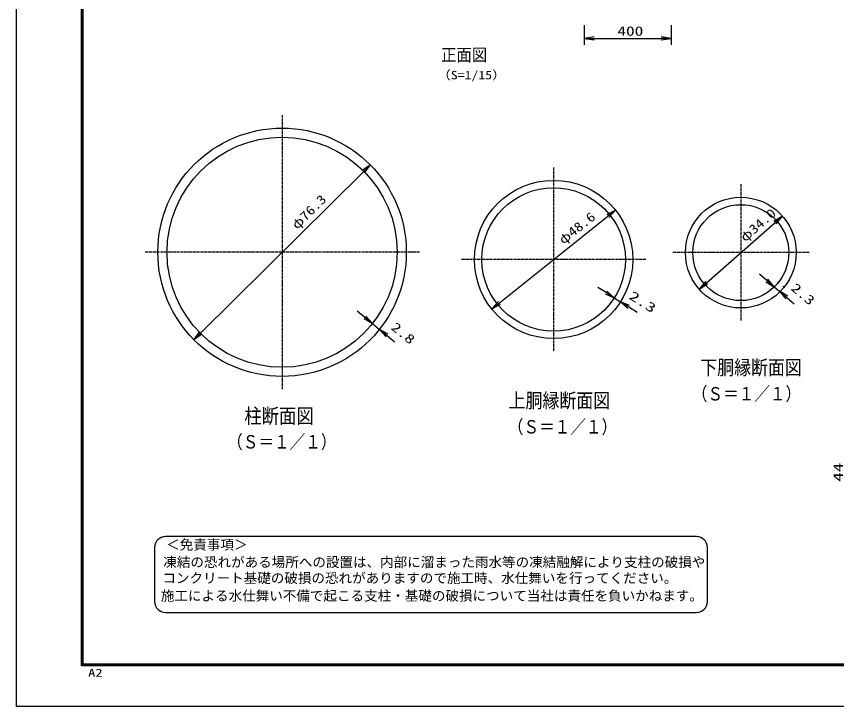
# Model space of a CAD drawing. Units: millimetres, scale not verified. Extents: x -4455 to 4455, y -3150 to 3150.
# Drawn here: x -4455 to -678, y -3150 to 30 of the extents above; entities that cross this region are included whole.
import ezdxf
from ezdxf.enums import TextEntityAlignment as Align

# ---------------------------------------------------------------- set-up
doc = ezdxf.new("R2010")
doc.units = ezdxf.units.MM
doc.header["$LTSCALE"] = 20
doc.linetypes.add('USER3', pattern=[0.906, 0.591, -0.118, 0.079, -0.118])
for name, color, linetype, lineweight in [('0-1_1', 7, 'Continuous', 25), ('0-2_0', 7, 'Continuous', 25), ('0-4_EXTCNT-L', 2, 'Continuous', 25), ('0-6_CENTLN-L', 2, 'USER3', 25), ('0-7_WAKU', 7, 'Continuous', 25), ('0-9_D-TTL-TXT', 2, 'Continuous', 25)]:
    doc.layers.add(name, color=color, linetype=linetype, lineweight=lineweight)
doc.styles.add('ＭＳ ゴシック', font='')
doc.styles.get('ＭＳ ゴシック').set_extended_font_data('MS Gothic')

# ---------------------------------------------------------------- blocks, each defined once
blk = doc.blocks.new('DARROWS')
at = {"layer": '0-2_0', "color": 2}
blk.add_line((0, 0), (-19.982, 0), dxfattribs=at)
blk.add_lwpolyline([(-20, -3.333), (0, 0), (-20, 3.333)], dxfattribs=at)

msp = doc.modelspace()

# ---------------------------------------------------------------- linework, layer by layer
at = {"layer": '0-2_0', "color": 2}
for p, q in [((-1277.2, -1196.94), (-961.46, -919.98)), ((-999.45, -1186.98), (-1033.82, -1157.93)), ((-965.08, -1216.03), (-941.67, -1235.82)), ((-907.31, -1264.87), (-872.94, -1293.92)), ((-2850.55, -1356.8), (-2885.41, -1328.34)), ((-2815.69, -1385.26), (-2783.15, -1411.82)), ((-2748.29, -1440.28), (-2713.43, -1468.74))]:
    msp.add_line(p, q, dxfattribs=at)
at = {"layer": '0-2_0', "color": 1}
for p, q in [((-948.77, -1196.74), (-945.72, -1193.12)), ((-925.36, -1216.53), (-922.31, -1212.91)), ((-2797.27, -1362.69), (-2796.72, -1362.02)), ((-2764.73, -1389.26), (-2764.18, -1388.58))]:
    msp.add_line(p, q, dxfattribs=at)
at = {"layer": '0-2_0'}
for centre, radius in [((-1981.29, -1089.96), 364.5), ((-1981.29, -1089.96), 330.5), ((-1119.33, -1058.46), 255), ((-1119.33, -1058.46), 221)]:
    msp.add_circle(centre, radius, dxfattribs=at)
at = {"layer": '0-4_EXTCNT-L', "color": 1}
for p, q in [((-1840.23, -9.93), (-1840.23, -101.17)), ((-1440.23, -9.93), (-1440.23, -101.17))]:
    msp.add_line(p, q, dxfattribs=at)
at = {"layer": '0-4_EXTCNT-L'}
for p, q in [((-1795.23, -71.17), (-1485.23, -71.17)), ((-1739.94, -1242.46), (-1777.98, -1218.42)), ((-1701.89, -1266.5), (-1673.15, -1284.66)), ((-1635.11, -1308.69), (-1597.07, -1332.73))]:
    msp.add_line(p, q, dxfattribs=at)
at = {"layer": '0-4_EXTCNT-L', "color": 7}
for radius in [572, 530]:
    msp.add_circle((-3231.48, -1056.58), radius, dxfattribs=at)
at = {"layer": '0-6_CENTLN-L'}
for p, q in [((-3231.48, -424.58), (-3231.48, -1688.58)), ((-1981.29, -665.46), (-1981.29, -1514.46)), ((-1119.33, -743.46), (-1119.33, -1373.46)), ((-2599.48, -1056.58), (-3863.48, -1056.58)), ((-1556.79, -1089.96), (-2405.79, -1089.96)), ((-804.33, -1058.46), (-1434.33, -1058.46))]:
    msp.add_line(p, q, dxfattribs=at)
at = {"layer": '0-6_CENTLN-L', "linetype": 'Continuous'}
for p, q in [((-3606.05, -1427.29), (-2856.91, -685.87)), ((-2230.88, -1289.43), (-1731.71, -890.49))]:
    msp.add_line(p, q, dxfattribs=at)
at = {"layer": '0-7_WAKU', "color": 3}
msp.add_lwpolyline([(-4455, 3150), (4455, 3150), (4455, -3150), (-4455, -3150)], close=True, dxfattribs=at)
at = {"layer": '0-7_WAKU'}
for points in [[(-4155, 2962.5), (4155, 2962.5), (4155, -2962.5), (-4155, -2962.5)], [(-4153.13, 2960.62), (4153.12, 2960.62), (4153.12, -2960.63), (-4153.13, -2960.63)], [(-4151.25, 2958.75), (4151.25, 2958.75), (4151.25, -2958.75), (-4151.25, -2958.75)], [(-4149.38, 2956.87), (4149.37, 2956.87), (4149.37, -2956.88), (-4149.38, -2956.88)], [(-4147.5, 2955), (4147.5, 2955), (4147.5, -2955), (-4147.5, -2955)]]:
    msp.add_lwpolyline(points, close=True, dxfattribs=at)
at = {"layer": '0-9_D-TTL-TXT'}
for p, q in [((-1323.24, -2366.25), (-3768.79, -2366.25)), ((-3818.79, -2416.25), (-3818.79, -2666.25)), ((-1273.24, -2666.25), (-1273.24, -2416.25)), ((-3768.79, -2716.25), (-1323.24, -2716.25))]:
    msp.add_line(p, q, dxfattribs=at)
for centre, start, end in [((-3768.79, -2416.25), 90, 180), ((-1323.24, -2416.25), 0, 90), ((-3768.79, -2666.25), 180, 270), ((-1323.24, -2666.25), 270, 0)]:
    msp.add_arc(centre, 50, start, end, dxfattribs=at)

# ---------------------------------------------------------------- block references
at = {"layer": '0-2_0', "xscale": 2.25, "yscale": 2.25}
for p, rotation in [((-927.63, -890.3), 41.25661), ((-1311.03, -1226.61), 221.25661), ((-965.08, -1216.03), 319.7908), ((-941.67, -1235.82), 139.7908), ((-2815.69, -1385.26), 320.77236), ((-2783.15, -1411.82), 140.77236)]:
    msp.add_blockref('DARROWS', p, dxfattribs=dict(at, rotation=rotation))
at = {"layer": '0-4_EXTCNT-L', "xscale": 2.25, "yscale": 2.25}
for p, rotation in [((-1840.23, -71.17), 180), ((-1701.89, -1266.5), 327.71358), ((-1673.15, -1284.66), 147.71358)]:
    msp.add_blockref('DARROWS', p, dxfattribs=dict(at, rotation=rotation))
msp.add_blockref('DARROWS', (-1440.23, -71.17), dxfattribs=at)
at = {"layer": '0-6_CENTLN-L', "xscale": 2.25, "yscale": 2.25}
for p, rotation in [((-2824.93, -654.22), 44.70319), ((-1696.56, -862.39), 38.63305), ((-2266.03, -1317.53), 218.63305), ((-3638.04, -1458.95), 224.70319)]:
    msp.add_blockref('DARROWS', p, dxfattribs=dict(at, rotation=rotation))

# ---------------------------------------------------------------- texts
at = {"layer": '0-1_1', "color": 4, "style": 'ＭＳ ゴシック'}
for s, height, width, p in [('正面図', 57.73, 0.9, (-2499.52, -193.45)), ('（S=1/15）', 38.85, 1.2, (-2518.43, -271.57)), ('下胴縁断面図', 67.26, 0.85, (-1306.04, -1641.31)), ('上胴縁断面図', 67.26, 0.85, (-2188.6, -1793.52)), ('（Ｓ＝１／１）', 62.02, 0.85, (-1344.82, -1758.2)), ('柱断面図', 68.93, 0.85, (-3405.6, -1866.02)), ('（Ｓ＝１／１）', 62.02, 0.85, (-2191.93, -1910.4)), ('（Ｓ＝１／１）', 62.02, 0.85, (-3484.6, -1979.69))]:
    msp.add_text(s, height=height, dxfattribs=dict(at, width=width)).set_placement(p, align=Align.BOTTOM_LEFT)
at = {"layer": '0-2_0', "color": 3, "style": 'ＭＳ ゴシック'}
for s, rotation, width, p in [('φ34.0', 41.257, 1.2, (-1090.76, -1021.4)), ('2.3', 319.791, 1.35, (-900.49, -1237.39)), ('2.8', 320.772, 1.35, (-2742.28, -1418.42))]:
    msp.add_text(s, height=43.26, rotation=rotation, dxfattribs=dict(at, width=width)).set_placement(p, align=Align.BOTTOM_LEFT)
at = {"layer": '0-4_EXTCNT-L', "color": 3, "style": 'ＭＳ ゴシック', "width": 1.35}
msp.add_text('400', height=43.26, dxfattribs=at).set_placement((-1687.48, -72), align=Align.BOTTOM_LEFT)
at = {"layer": '0-4_EXTCNT-L', "color": 3, "style": 'ＭＳ ゴシック', "width": 1.5}
for s, rotation, p in [('2.3', 327.714, (-1645.57, -1279.02)), ('44', 90, (-636.17, -2114.31))]:
    msp.add_text(s, height=43.26, rotation=rotation, dxfattribs=at).set_placement(p, align=Align.BOTTOM_LEFT)
at = {"layer": '0-6_CENTLN-L', "color": 3, "style": 'ＭＳ ゴシック', "width": 1.2}
for s, rotation, p in [('φ76.3', 44.703, (-3153.37, -963.53)), ('φ48.6', 38.633, (-1928.47, -1032.94))]:
    msp.add_text(s, height=43.26, rotation=rotation, dxfattribs=at).set_placement(p, align=Align.BOTTOM_LEFT)
at = {"layer": '0-7_WAKU', "style": 'ＭＳ ゴシック', "width": 1.35}
msp.add_text('A2', height=36.08, dxfattribs=at).set_placement((-4124.6, -3022.88), align=Align.BOTTOM_LEFT)
at = {"layer": '0-9_D-TTL-TXT', "color": 7, "style": 'ＭＳ ゴシック'}
for s, p in [('＜免責事項＞ \u3000\u3000', (-3765.08, -2440.43)), ('凍結の恐れがある場所への設置は、内部に溜まった雨水等の凍結融解により支柱の破損や', (-3778.61, -2520.92)), ('コンクリート基礎の破損の恐れがありますので施工時、水仕舞いを行ってください。', (-3782.72, -2594.35)), ('施工による水仕舞い不備で起こる支柱・基礎の破損について当社は責任を負いかねます。 ', (-3789.71, -2675.84))]:
    msp.add_text(s, height=45.75, dxfattribs=at).set_placement(p, align=Align.BOTTOM_LEFT)

doc.saveas('drawing.dxf')
